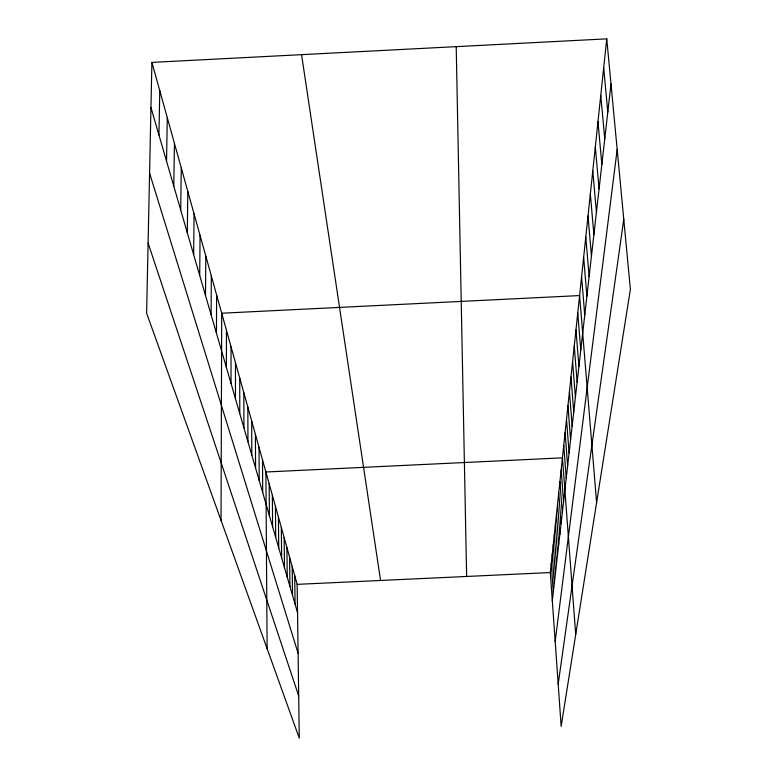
<?xml version="1.0" encoding="UTF-8"?>
<svg xmlns="http://www.w3.org/2000/svg" width="777" height="777" viewBox="0 0 777 777"><rect width="100%" height="100%" fill="white"/><g stroke="black" fill="none" stroke-linecap="round" stroke-linejoin="round"><path stroke-width="1.17" d="M231.012 383.372L231.051 346.795M235.47 398.737L235.47 362.684M226.389 367.424L226.466 330.312M216.443 333.158L216.618 294.91M221.027 520.337L221.707 313.218L579.603 295.571L596.6 502.583M211.091 314.724L211.315 275.874M205.516 295.522L205.798 256.06M199.708 275.505L200.058 235.402M193.648 254.623L194.065 213.869M187.325 232.818L187.801 191.385M180.711 210.023L181.274 167.9M173.786 186.169L174.436 143.337M166.54 161.198L167.278 117.628M158.935 135.004L159.78 90.676M151.913 62.403L146.62 313.209L299.271 738.15L297.154 584.362L151.913 62.403L606.74 38.85L630.38 289.345L561.159 726.33L550.32 572.562L606.74 38.85M552.311 600.844L610.994 83.887M555.176 641.501L617.181 149.427M558.187 684.158L623.766 219.24M297.154 584.362L550.32 572.562M148.096 243.036L298.689 695.969M149.572 173.135L298.106 653.311M150.961 107.508L297.542 612.655M301.563 54.652L380.565 580.477M603.68 67.813L607.789 112.082M600.767 95.416L604.749 138.928M597.979 121.746L601.845 164.53M595.318 146.892L599.067 188.966M592.783 170.93L596.415 212.315M590.345 193.939L593.881 234.654M588.014 215.977L591.452 256.041M585.78 237.111L589.131 276.534M583.644 257.381L586.897 296.202M581.584 276.855L584.751 315.073M577.758 313.053L580.769 350.145M575.971 329.904L578.923 366.453M574.261 346.144L577.136 382.177M572.6 361.82L575.417 397.348M570.998 376.962L573.747 411.995M569.454 391.579L572.144 426.136M567.958 405.72L570.59 439.811M566.511 419.395L569.094 453.02M565.112 432.624L567.647 465.812M563.762 445.435L566.239 478.195M575.708 634.45L562.451 457.847L265.889 472.008L267.123 648.649M561.179 469.881L563.558 501.796M559.945 481.546L562.276 513.063M558.75 492.871L561.043 523.989M557.585 503.855L559.838 534.595M556.458 514.52L558.663 544.891M555.361 524.883L557.536 554.885M554.292 534.955L556.429 564.597M553.263 544.755L555.361 574.038M552.253 554.273L554.312 583.226M551.272 563.539L553.302 592.152M456.206 46.649L466.637 576.466M294.697 575.524L295.075 604.147M292.171 566.443L292.54 595.396M289.578 557.119L289.928 586.412M286.907 547.523L287.247 577.165M284.159 537.655L284.489 567.657M281.332 527.505L281.653 557.876M278.428 517.055L278.729 547.804M275.437 506.293L275.718 537.431M272.348 495.211L272.61 526.738M269.172 483.789L269.415 515.714M262.509 459.858L262.713 492.618M259.023 447.309L259.197 480.516M255.419 434.362L255.575 468.007M251.69 420.979L251.816 455.079M247.844 407.138L247.941 441.715M243.861 392.832L243.929 427.884M239.734 378.02L239.772 413.568"/></g></svg>
